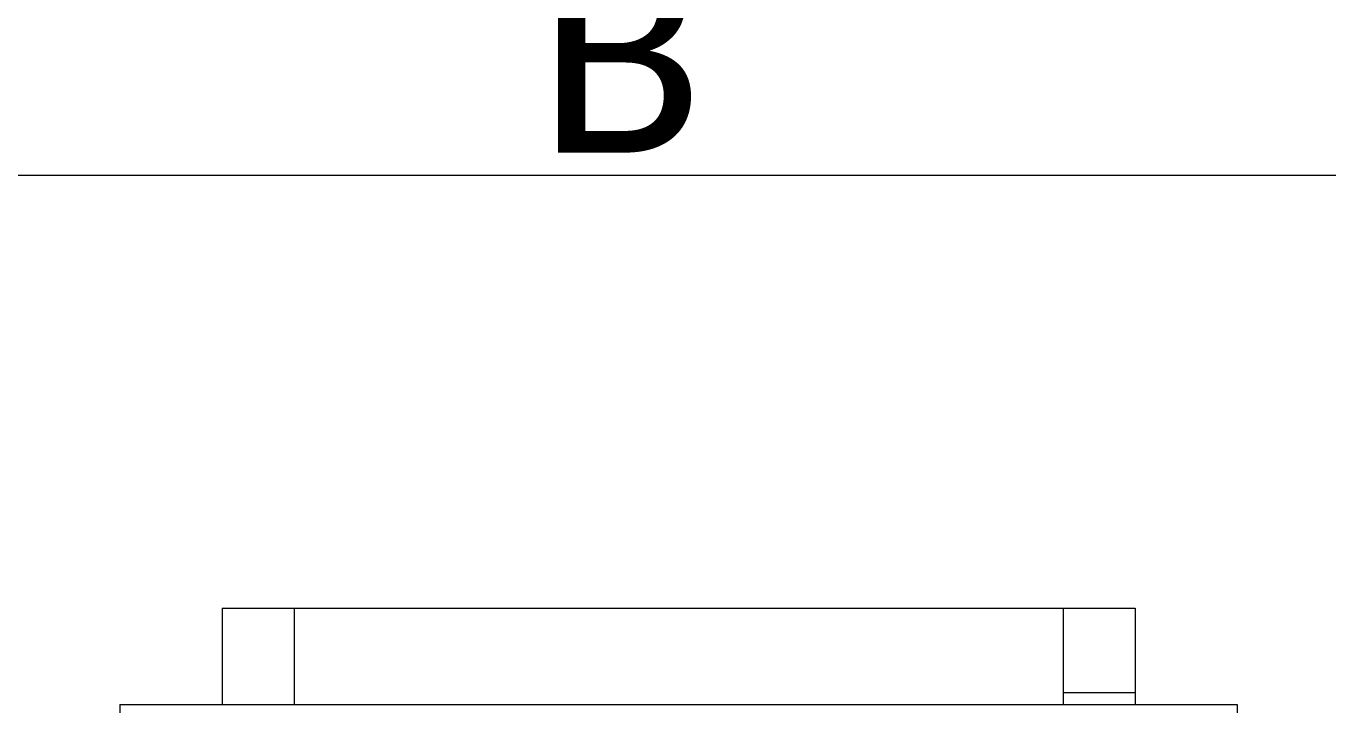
# Model space of a CAD drawing. Header units: millimetres. Extents: x 3 to 671030, y 2 to 511260.
# Drawn here: x 533724 to 561248, y 226060 to 240420 of the extents above; entities that cross this region are included whole.
import ezdxf

# ---------------------------------------------------------------- set-up
doc = ezdxf.new("R2010")
doc.units = ezdxf.units.MM
doc.header["$LTSCALE"] = 25.4
doc.linetypes.add('CENTER', pattern=[50.8, 31.75, -6.35, 6.35, -6.35])
doc.layers.get('Defpoints').update_dxf_attribs({"lineweight": 5})
doc.layers.add('CAXA1', color=5, linetype='CENTER', lineweight=5)
doc.styles.add('Roman', font='arial.ttf')
doc.styles.get("Standard").update_dxf_attribs({"font": 'arial.ttf'})
doc.dimstyles.new('ISO-25', dxfattribs={"dimscale": 30, "dimtxt": 38.1, "dimasz": 38.1, "dimexe": 50.8, "dimexo": 50.8, "dimgap": 15.875, "dimtad": 1, "dimtih": 1, "dimtoh": 1, "dimdec": 1, "dimlfac": 0.03937, "dimdsep": 46, "dimtxsty": 'Standard', "dimcen": 63.5, "dimclrd": 7, "dimclre": 7, "dimclrt": 7, "dimadec": 0, "dimazin": 0, "dimtfac": 1, "dimtdec": 1, "dimtmove": 0, "dimatfit": 3, "dimfxl": 25.4, "dimlwd": 5, "dimlwe": 5, "dimarcsym": 0})

# ---------------------------------------------------------------- blocks, each defined once
blk = doc.blocks.new('*D49')
at = {"color": 7, "linetype": 'Continuous', "lineweight": 5, "transparency": 16777216}
for p, q in [((622106, 266043), (622106, 235742)), ((470468, 262157), (470468, 235742)), ((471611, 237266), (620963, 237266))]:
    blk.add_line(p, q, dxfattribs=at)
at = {"color": 7, "transparency": 16777216}
for points in [[(471611, 237456), (471611, 237075), (470468, 237266)], [(620963, 237456), (620963, 237075), (622106, 237266)]]:
    blk.add_solid(points, dxfattribs=at)
at = {"layer": 'Defpoints', "color": 0, "transparency": 16777216}
for p in [(622106, 267567), (470468, 263681), (622106, 237266)]:
    blk.add_point(p, dxfattribs=at)
at = {"color": 7, "lineweight": 5, "transparency": 16777216, "insert": (546287, 239838), "char_height": 4191, "attachment_point": 5, "style": 'Roman'}
blk.add_mtext('{\\fCalibri|b0|i0|c0|p34;\\C0;B}', dxfattribs=at)

msp = doc.modelspace()

# ---------------------------------------------------------------- linework, layer by layer
at = {"color": 7, "lineweight": 5}
for p, q in [((537867.23, 228105.37), (557171.23, 228105.37)), ((537867.23, 228105.37), (537867.23, 226073.37)), ((537867.23, 228105.37), (537867.23, 226073.37)), ((537867.23, 228105.37), (539391.23, 228105.37)), ((539391.23, 228105.37), (539391.23, 226073.37)), ((555647.23, 228105.37), (555647.23, 226073.37)), ((557171.23, 228105.37), (557171.23, 226073.37)), ((555647.23, 226327.37), (557171.23, 226327.37)), ((535708.23, 226073.37), (535708.23, 217244.33)), ((535708.23, 226073.37), (559330.23, 226073.37)), ((559330.23, 226073.37), (559330.23, 217244.33))]:
    msp.add_line(p, q, dxfattribs=at)
msp.add_circle((527922.61, 217297.67), 9906, dxfattribs=at)
at = {"layer": 'CAXA1', "linetype": 'CENTER', "lineweight": 5, "ltscale": 3}
msp.add_circle((527922.61, 217297.67), 9207.5, dxfattribs=at)

# ---------------------------------------------------------------- dimensions: what is measured, and where the dimension line sits
at = {"color": 7, "lineweight": 5}
dim = msp.add_linear_dim(base=(622105.81, 237265.92), p1=(470467.82, 263680.85), p2=(622105.81, 267567.11), text='{\\fCalibri|b0|i0|c0|p34;\\C0;B}', dimstyle='ISO-25', override={"dimscale": 30, "dimtxt": 139.7, "dimpost": '\\X', "dimtxsty": 'Roman', "dimtmove": 1}, dxfattribs=at)
dim.commit()
dim.dimension.update_dxf_attribs({"geometry": '*D49', "text_midpoint": (546286.81, 237265.92), "dimtype": 160})

doc.saveas('drawing.dxf')
